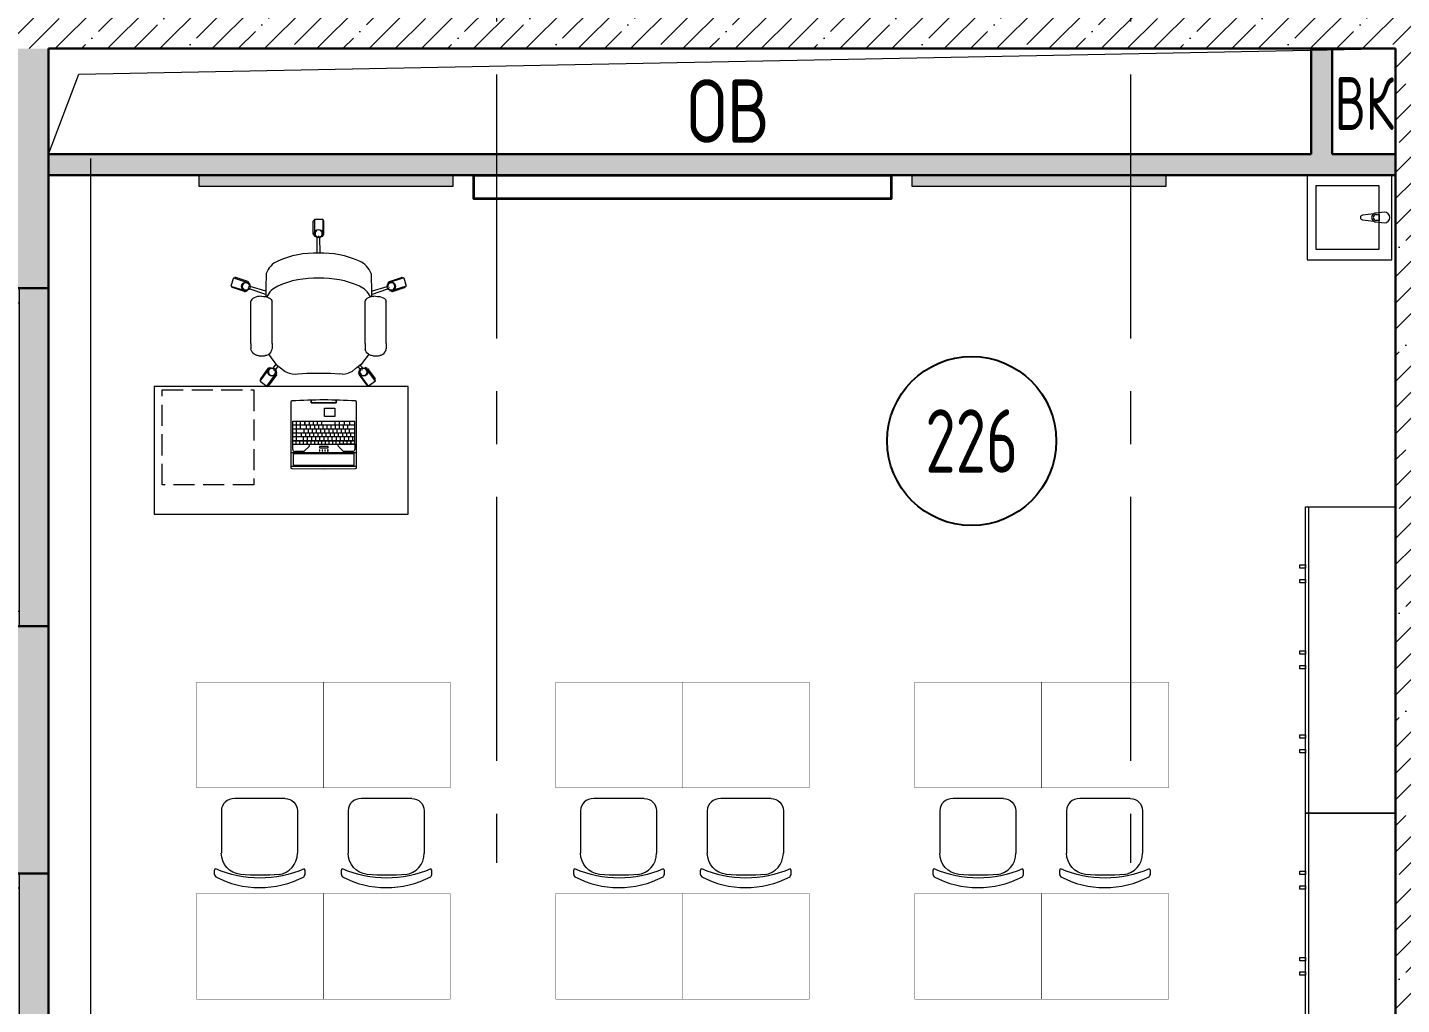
# Model space of a CAD drawing. Header units: millimetres. Extents: x -13407 to 95998, y -2719 to 109387.
# Drawn here: x 6350 to 12853, y 22647 to 27272 of the extents above; entities that cross this region are included whole.
import ezdxf
from ezdxf.enums import TextEntityAlignment as Align

# ---------------------------------------------------------------- set-up
doc = ezdxf.new("R2010")
doc.units = ezdxf.units.MM
doc.linetypes.add('CENTER', pattern=[2, 1.25, -0.25, 0.25, -0.25])
doc.linetypes.add('ГОСТ 2.303 4', pattern=[7, 5, -2, 0])
for name, color, linetype, lineweight in [('АР_Маркер экспликации', 239, 'Continuous', 13), ('АР_Номер помещения', 1, 'Continuous', 25), ('АР_Окна БЛОК', 250, 'Continuous', 13), ('АР_Оси', 193, 'Continuous', 9), ('АР_Перегородки газоблок', 165, 'Continuous', 30), ('АР_Перегородки газоблок_Штрих', 165, 'Continuous', 5), ('АР_Подоконники', 163, 'Continuous', 9), ('АР_Помещения_площадь', 19, 'Continuous', 9), ('АР_Сущ Несущая стена', 202, 'Continuous', 30), ('АР_тонкая линия', 250, 'Continuous', 0), ('АР_Штриховка монолит', 250, 'Continuous', 9), ('Сан.техника', 153, 'Continuous', 9), ('ТХ_мебель передв', 250, 'Continuous', 13), ('ТХ_обор_комп принт', 30, 'Continuous', 13), ('ТХ_ОСНОВНОЙ', 103, 'Continuous', 25)]:
    doc.layers.add(name, color=color, linetype=linetype, lineweight=lineweight)
doc.layers.add('АР_Отверстия', color=251, linetype='Continuous')
doc.layers.get('ТХ_ОСНОВНОЙ').off()
doc.styles.add('ICOCPEUR', font='isocpeur.ttf')
doc.styles.add('ISOCPEUR', font='isocpeur.ttf', dxfattribs={"width": 0.7})
doc.styles.get("Standard").update_dxf_attribs({"font": 'arial.ttf'})

# ---------------------------------------------------------------- blocks, each defined once
blk = doc.blocks.new('*U170')
h = blk.add_hatch(color=253)
h.dxf.hatch_style = 1
h.paths.add_polyline_path([(-1600, 140), (0, 140), (0, -220), (-1600, -220)])
at = {"color": 253, "lineweight": 30}
for p, q in [((-1600, 140), (-1600, -220)), ((0, 140), (0, -220))]:
    blk.add_line(p, q, dxfattribs=at)
at = {"color": 253}
for p, q in [((-1600, 140), (0, 140)), ((-1600, 140), (-1600, 140)), ((-1600, 140), (-1600, 140)), ((0, 140), (0, 140)), ((0, 140), (0, 140)), ((-1600, 0), (0, 0)), ((-1530, 0), (-1530, -70)), ((-1530, -35), (-70, -35)), ((-70, 0), (-70, -70)), ((-1600, -70), (0, -70)), ((0, -220), (-1600, -220))]:
    blk.add_line(p, q, dxfattribs=at)
blk = doc.blocks.new('*U171')
h = blk.add_hatch(color=253)
h.dxf.hatch_style = 1
h.paths.add_polyline_path([(-1600, 140), (0, 140), (0, -220), (-1600, -220)])
at = {"color": 253, "lineweight": 30}
for p, q in [((-1600, 140), (-1600, -220)), ((0, 140), (0, -220))]:
    blk.add_line(p, q, dxfattribs=at)
at = {"color": 253}
for p, q in [((-1600, 140), (0, 140)), ((-1600, 140), (-1600, 140)), ((-1600, 140), (-1600, 140)), ((0, 140), (0, 140)), ((0, 140), (0, 140)), ((-1600, 0), (0, 0)), ((-1530, 0), (-1530, -70)), ((-1530, -35), (-70, -35)), ((-70, 0), (-70, -70)), ((-1600, -70), (0, -70)), ((0, -220), (-1600, -220))]:
    blk.add_line(p, q, dxfattribs=at)
blk = doc.blocks.new('*U374')
at = {"layer": 'АР_Номер помещения', "color": 253}
blk.add_circle((-13416.4, 13317.4), 400, dxfattribs=at)
at = {"layer": 'АР_Номер помещения', "color": 253, "style": 'ISOCPEUR', "width": 0.7}
blk.add_attdef('НОМЕР_ПОМЕЩЕНИЯ', text='', height=300, dxfattribs=at).set_placement((-13416.4, 13317.4), align=Align.MIDDLE_CENTER)
at = {"layer": 'АР_Помещения_площадь', "color": 253, "lineweight": 30, "width": 0.7, "flags": 104}
blk.add_attdef('ИМЯ_ПОМЕЩЕНИЯ', text='', height=100, dxfattribs=at).set_placement((157.6, 1217.1), align=Align.MIDDLE_CENTER)
blk = doc.blocks.new('сан.техника')
at = {"layer": 'Сан.техника', "color": 253, "linetype": 'Continuous', "lineweight": 5}
for p, q in [((-26.6, 167.7), (-79.5, 161.1)), ((-26.6, 167.7), (-79.5, 161.1)), ((-79.5, 138.9), (-26.6, 132.3)), ((-79.5, 138.9), (-26.6, 132.3)), ((24.9, 175), (-17, 171)), ((24.9, 175), (-17, 171)), ((-14.9, 163.6), (0, 163.6)), ((-14.9, 163.6), (0, 163.6)), ((0, 136.4), (-14.9, 136.4)), ((0, 136.4), (-14.9, 136.4)), ((0, 163.6), (0, 136.4)), ((0, 163.6), (0, 136.4)), ((-17, 129), (24.9, 125)), ((-17, 129), (24.9, 125))]:
    blk.add_line(p, q, dxfattribs=at)
for points in [[(59, 350), (-341, 350), (-341, -50), (59, -50)], [(0, 300), (-300.1, 300), (-300.1, 0), (0, 0)], [(0, 300), (-300.1, 300), (-300.1, 0), (0, 0)]]:
    blk.add_lwpolyline(points, close=True, dxfattribs=at)
for centre, radius, start, end in [((-78.1, 150), 11.2, 97.13862, 262.86077), ((-78.1, 150), 11.2, 97.13862, 262.86077), ((-15.1, 150), 21.1, 122.77072, 237.22867), ((-15.1, 150), 21.1, 122.77072, 237.22867), ((-14.9, 150), 13.6, 89.99969, 269.99969), ((-14.9, 150), 13.6, 89.99969, 269.99969), ((-15.1, 150), 21.1, 95.1693, 122.77072), ((-15.1, 150), 21.1, 95.1693, 122.77072), ((-15.1, 150), 21.1, 237.22867, 264.83008), ((-15.1, 150), 21.1, 237.22867, 264.83008), ((24.9, 150), 25, 269.99969, 89.99969), ((24.9, 150), 25, 269.99969, 89.99969)]:
    blk.add_arc(centre, radius, start, end, dxfattribs=at)
blk = doc.blocks.new('СК33 790х830')
at = {"color": 253}
for p, q in [((-25.4, 658.7), (-25.4, 718.7)), ((-20.4, 728.7), (19.6, 728.7)), ((-20.4, 728.7), (-20.4, 648.7)), ((19.6, 728.7), (19.6, 648.7)), ((24.6, 658.7), (24.6, 718.7)), ((-20.4, 648.7), (-16.3, 648.7)), ((-7.5, 567.9), (-6.5, 641.6)), ((-2.4, 648.7), (1.6, 648.7)), ((6.6, 567.9), (5.6, 641.6)), ((15.5, 648.7), (19.6, 648.7)), ((-248.7, 471.7), (-250.3, 402.2)), ((247.8, 471.7), (249.4, 380.4)), ((-403.5, 450.5), (-415.6, 412.4)), ((-415.6, 412.4), (-339.4, 388.1)), ((-350.4, 386.4), (-407.6, 404.6)), ((-403.5, 450.5), (-327.2, 426.2)), ((-335.3, 434), (-392.4, 452.2)), ((-338.1, 392), (-339.4, 388.1)), ((-332.7, 409.1), (-333.9, 405.2)), ((-250.3, 372.2), (-328.7, 398.8)), ((-327.2, 426.2), (-328.5, 422.3)), ((-250.3, 387.2), (-324.8, 410.3)), ((-250.3, 402.2), (-250.3, 398.4)), ((-250.3, 398.4), (-250.3, 380.4)), ((249.4, 387.2), (323.9, 410.3)), ((249.4, 372.2), (327.9, 398.8)), ((402.6, 450.5), (326.4, 426.2)), ((326.4, 426.2), (327.6, 422.3)), ((331.8, 409.1), (333, 405.2)), ((334.4, 434), (391.5, 452.2)), ((337.3, 392), (338.5, 388.1)), ((414.7, 412.4), (338.5, 388.1)), ((349.5, 386.4), (406.7, 404.6)), ((402.6, 450.5), (414.7, 412.4)), ((-319.3, 343.9), (-320.4, 340)), ((-320.4, 140.1), (-320.4, 340)), ((-316.5, 348.5), (-319.3, 343.9)), ((-311.9, 352.8), (-316.5, 348.5)), ((-305.7, 356.6), (-311.9, 352.8)), ((-298.1, 359.7), (-305.7, 356.6)), ((-289.5, 362), (-298.1, 359.7)), ((-289.5, 362), (-289.1, 362.1)), ((-280, 363.5), (-289.1, 362.1)), ((-280, 363.5), (-279.4, 363.5)), ((-270.4, 363.9), (-279.4, 363.5)), ((-270.4, 363.9), (-261.5, 363.5)), ((-261.5, 363.5), (-260.9, 363.5)), ((-260.9, 363.5), (-251.8, 362.1)), ((-251.8, 362.1), (-251.4, 362)), ((-251.4, 362), (-242.8, 359.7)), ((-250.3, 380.4), (-250.3, 369.8)), ((-250.3, 369.8), (-250.3, 361.7)), ((-242.8, 359.7), (-235.2, 356.6)), ((-235.2, 356.6), (-229, 352.8)), ((-229, 352.8), (-224.4, 348.5)), ((-224.4, 348.5), (-221.6, 343.9)), ((-221.6, 343.9), (-220.4, 340)), ((-220.8, 140.1), (-220.4, 340)), ((220.7, 343.9), (219.6, 340)), ((219.6, 140.1), (219.6, 340)), ((223.5, 348.5), (220.7, 343.9)), ((228.1, 352.8), (223.5, 348.5)), ((234.3, 356.6), (228.1, 352.8)), ((241.9, 359.7), (234.3, 356.6)), ((250.5, 362), (241.9, 359.7)), ((249.4, 380.4), (249.4, 369.8)), ((249.4, 369.8), (249.4, 361.7)), ((250.5, 362), (250.9, 362.1)), ((260, 363.5), (250.9, 362.1)), ((260, 363.5), (260.6, 363.5)), ((269.6, 363.9), (260.6, 363.5)), ((269.6, 363.9), (278.5, 363.5)), ((278.5, 363.5), (279.1, 363.5)), ((279.1, 363.5), (288.2, 362.1)), ((288.2, 362.1), (288.6, 362)), ((288.6, 362), (297.2, 359.7)), ((297.2, 359.7), (304.8, 356.6)), ((304.8, 356.6), (311, 352.8)), ((311, 352.8), (315.6, 348.5)), ((315.6, 348.5), (318.4, 343.9)), ((318.4, 343.9), (319.1, 340.1)), ((319.6, 140.1), (319.6, 340)), ((-320.4, 140.1), (-320.4, 131.4)), ((-320.4, 131.4), (-320.4, 122.9)), ((-220.8, 140.1), (-220.8, 131.4)), ((-220.8, 131.4), (-220.8, 122.9)), ((219.6, 140.1), (219.6, 131.4)), ((219.6, 131.4), (219.6, 122.9)), ((319.2, 140.1), (319.2, 131.4)), ((319.2, 131.4), (319.2, 122.9)), ((-320.4, 122.9), (-320.4, 114.9)), ((-319.1, 108.6), (-320.4, 114.9)), ((-318.2, 106.4), (-319.1, 108.6)), ((-315.4, 100.3), (-318.2, 106.4)), ((-310.9, 94.9), (-315.4, 100.3)), ((-304.8, 90.2), (-310.9, 94.9)), ((-302.8, 88.6), (-304.8, 90.2)), ((-295.9, 85.2), (-302.8, 88.6)), ((-293.4, 84.1), (-295.9, 85.2)), ((-289.9, 83.1), (-293.4, 84.1)), ((-283.9, 81.5), (-289.9, 83.1)), ((-281, 80.9), (-283.9, 81.5)), ((-277.7, 80.5), (-281, 80.9)), ((-274.1, 80.3), (-277.7, 80.5)), ((-270.4, 80.2), (-274.1, 80.3)), ((-266.7, 80.3), (-270.4, 80.2)), ((-263.2, 80.5), (-266.7, 80.3)), ((-259.9, 80.9), (-263.2, 80.5)), ((-257, 81.5), (-259.9, 80.9)), ((-257, 81.5), (-251, 83.1)), ((-247.5, 84.1), (-251, 83.1)), ((-245, 85.2), (-247.5, 84.1)), ((-245, 85.2), (-238, 88.6)), ((-236, 90.2), (-238, 88.6)), ((-237.4, 89.1), (-225.3, 73)), ((-236, 90.2), (-230, 94.9)), ((-230, 94.9), (-225.5, 100.3)), ((-225.5, 100.3), (-222.7, 106.4)), ((-225.3, 73), (-202.3, 41.8)), ((-221.8, 108.6), (-222.7, 106.4)), ((-221.8, 108.6), (-220.8, 115)), ((-220.8, 122.9), (-220.8, 115)), ((-220.8, 115), (-220.8, 115)), ((224.6, 72.9), (217.1, 63.1)), ((219.6, 122.9), (219.6, 114.9)), ((219.6, 114.9), (220.2, 113.4)), ((220.9, 108.6), (220.2, 113.4)), ((221.8, 106.4), (220.9, 108.6)), ((224.6, 100.3), (221.8, 106.4)), ((229.1, 94.9), (224.6, 100.3)), ((236.6, 89), (224.6, 72.9)), ((235.2, 90.2), (229.1, 94.9)), ((237.2, 88.6), (235.2, 90.2)), ((244.1, 85.2), (237.2, 88.6)), ((246.6, 84.1), (244.1, 85.2)), ((250.1, 83.1), (246.6, 84.1)), ((256.1, 81.5), (250.1, 83.1)), ((259, 80.9), (256.1, 81.5)), ((262.3, 80.5), (259, 80.9)), ((265.9, 80.3), (262.3, 80.5)), ((269.6, 80.2), (265.9, 80.3)), ((273.3, 80.3), (269.6, 80.2)), ((276.8, 80.5), (273.3, 80.3)), ((280.1, 80.9), (276.8, 80.5)), ((283, 81.5), (280.1, 80.9)), ((283, 81.5), (289, 83.1)), ((292.5, 84.1), (289, 83.1)), ((295, 85.2), (292.5, 84.1)), ((295, 85.2), (302, 88.6)), ((304, 90.2), (302, 88.6)), ((304, 90.2), (310, 94.9)), ((310, 94.9), (314.5, 100.3)), ((314.5, 100.3), (317.3, 106.4)), ((318.2, 108.6), (317.3, 106.4)), ((318.2, 108.6), (319.1, 114.9)), ((319.2, 122.9), (319.2, 114.9)), ((319.2, 115), (319.2, 115)), ((-277.2, -37.6), (-230.1, 27.1)), ((-240.1, 22), (-275.3, -26.6)), ((-244.8, -61.1), (-197.8, 3.6)), ((-230.1, 27.1), (-226.8, 24.7)), ((-215.6, 16.5), (-212.3, 14.2)), ((-202.3, 41.8), (-214.8, 24.6)), ((-192.4, 34.1), (-204.9, 17.4)), ((-202.3, 41.8), (-200.9, 40.2)), ((-201.1, 6), (-197.8, 3.6)), ((-200.9, 40.2), (-180.9, 25.8)), ((-180.9, 25.8), (-161, 10)), ((-161, 10), (-158.5, 8.1)), ((-158.5, 8.1), (-155.5, 6.7)), ((-155.5, 6.7), (-140, -0.5)), ((-55.9, 0), (55.9, 0)), ((55.1, 0), (99.4, -4.1)), ((154.6, 6.7), (139.1, -0.5)), ((154.6, 6.7), (157.6, 8.1)), ((157.6, 8.1), (160.1, 9.9)), ((174.1, 21.2), (160.1, 9.9)), ((180, 25.7), (174.1, 21.2)), ((200, 40.1), (180, 25.7)), ((186.6, 30.4), (196.3, 17.4)), ((192.4, 6), (189.1, 3.6)), ((236.1, -61.1), (189.1, 3.6)), ((196.8, 37.8), (206.1, 24.6)), ((200, 40.1), (201.5, 41.6)), ((217.1, 63.1), (201.5, 41.6)), ((206.9, 16.5), (203.7, 14.2)), ((221.5, 27.1), (218.1, 24.7)), ((268.5, -37.6), (221.5, 27.1)), ((231.4, 22), (266.7, -26.6)), ((-277.2, -37.6), (-244.8, -61.1)), ((-199.6, -7.4), (-234.9, -56)), ((-140, -0.5), (-125, -3.6)), ((-125, -3.6), (-109.6, -4.9)), ((-109.6, -4.9), (-98.7, -4.1)), ((-98.7, -4.1), (-55.1, 0)), ((110.5, -5), (99.4, -4.1)), ((110.5, -5), (125, -3.7)), ((125, -3.7), (139.1, -0.5)), ((190.9, -7.4), (226.2, -56)), ((268.5, -37.6), (236.1, -61.1))]:
    blk.add_line(p, q, dxfattribs=at)
for centre in [(-0.4, 660.7), (-344.7, 410.8), (343.9, 410.8), (-221, 5.7), (212.3, 5.7)]:
    blk.add_circle(centre, 20, dxfattribs=at)
for centre, radius, start, end in [((-20.4, 718.7), 5, 90, 180), ((19.6, 718.7), 5, 0, 90), ((-20.4, 658.7), 5, 180, 270), ((-0.4, 660.7), 17, 279.46232, 260.53768), ((19.6, 658.7), 5, 270, 0), ((-152.2, 436.1), 102.8, 113.66768, 159.76305), ((-15.4, 128.3), 439.7, 88.05526, 113.9054), ((14.5, 128.3), 439.7, 66.0946, 91.94474), ((151.4, 436.1), 102.8, 20.23695, 66.33232), ((-406.1, 409.3), 5, 162.32754, 252.32754), ((-393.9, 447.5), 5, 72.32754, 162.32754), ((-344.7, 410.8), 17, 351.78986, 332.86522), ((-336.8, 429.2), 5, 342.32754, 72.32754), ((-152.2, 317.7), 102.8, 113.66768, 155.39861), ((-15.4, 9.9), 439.7, 88.05526, 113.9054), ((14.5, 9.9), 439.7, 66.0946, 91.94474), ((151.4, 317.7), 102.8, 24.60139, 66.33232), ((343.9, 410.8), 17, 207.13478, 188.21014), ((335.9, 429.2), 5, 107.67246, 197.67246), ((393, 447.5), 5, 17.67246, 107.67246), ((405.2, 409.3), 5, 287.67246, 17.67246), ((-348.9, 391.1), 5, 252.32754, 342.32754), ((348, 391.1), 5, 197.67246, 287.67246), ((-236, 19), 5, 54, 144), ((-221, 5.7), 17, 63.46232, 44.53768), ((212.3, 5.7), 17, 135.46232, 116.53768), ((227.3, 19), 5, 36, 126), ((-271.3, -29.5), 5, 144, 234), ((-238.9, -53), 5, 234, 324), ((-203.6, -4.5), 5, 324, 54), ((195, -4.5), 5, 126, 216), ((230.2, -53), 5, 216, 306), ((262.6, -29.5), 5, 306, 36)]:
    blk.add_arc(centre, radius, start, end, dxfattribs=at)
blk = doc.blocks.new('laptop')
at = {"color": 253}
for p, q in [((0, 325.7), (-150.3, 324.5)), ((0, 325.7), (-150.3, 324.5)), ((150.3, 324.5), (0, 325.7)), ((150.3, 324.5), (0, 325.7)), ((-150.3, 324.5), (-155, 323.2)), ((-150.3, 324.5), (-155, 323.2)), ((-155, 323.2), (-155, 9.7)), ((-155, 323.2), (-155, 9.7)), ((-150.3, 312.7), (-155, 311.4)), ((0, 313.9), (-150.3, 312.7)), ((-143, 308.8), (-140, 309.5)), ((-143, 253.6), (-143, 308.8)), ((-140, 309.5), (140, 309.5)), ((150.3, 312.7), (0, 313.9)), ((140, 309.5), (143, 308.8)), ((143, 308.8), (143, 253.6)), ((155, 323.2), (150.3, 324.5)), ((155, 323.2), (150.3, 324.5)), ((155, 311.4), (150.3, 312.7)), ((155, 9.7), (155, 323.2)), ((155, 9.7), (155, 323.2)), ((155, 248), (-155, 248)), ((-147, 210), (-147, 234)), ((-147, 210), (-147, 100)), ((147, 210), (-147, 210)), ((-147, 210), (-71.6, 210)), ((-140, 252.9), (-143, 253.6)), ((140, 252.9), (-140, 252.9)), ((-137, 244), (-95.6, 244)), ((-130, 210), (-130, 194.2)), ((-127.5, 210), (-127.5, 194.2)), ((-110.5, 210), (-110.5, 194.2)), ((-93.5, 210), (-93.5, 194.2)), ((-68, 218.5), (-92, 242.5)), ((-76.5, 210), (-76.5, 194.2)), ((-59.5, 210), (-59.5, 194.2)), ((-42.5, 210), (-42.5, 194.2)), ((-25.5, 210), (-25.5, 194.2)), ((-18.5, 241.8), (-20.5, 241.8)), ((-20.5, 241.8), (-20.5, 236.8)), ((-20.5, 236.8), (-18.5, 236.8)), ((-20.5, 226), (-20.5, 220.4)), ((20.5, 226), (-20.5, 226)), ((-20.5, 220.4), (20.5, 220.4)), ((-18.5, 236.8), (-18.5, 241.8)), ((-8.5, 210), (-8.5, 194.2)), ((-5.5, 241.8), (-7.5, 241.8)), ((-7.5, 241.8), (-7.5, 236.8)), ((-7.5, 236.8), (-5.5, 236.8)), ((-5.5, 236.8), (-5.5, 241.8)), ((7.5, 241.8), (5.5, 241.8)), ((5.5, 241.8), (5.5, 236.8)), ((5.5, 236.8), (7.5, 236.8)), ((7.5, 236.8), (7.5, 241.8)), ((8.5, 210), (8.5, 194.2)), ((20.5, 241.8), (18.5, 241.8)), ((18.5, 241.8), (18.5, 236.8)), ((18.5, 236.8), (20.5, 236.8)), ((20.5, 236.8), (20.5, 241.8)), ((20.5, 220.4), (20.5, 226)), ((25.5, 210), (25.5, 194.2)), ((42.5, 210), (42.5, 194.2)), ((59.5, 210), (59.5, 194.2)), ((68, 218.5), (92, 242.5)), ((68.8, 210), (68.8, 211.3)), ((68.8, 210), (68.8, 211.3)), ((147, 210), (68.8, 210)), ((76.5, 210), (76.5, 194.2)), ((79, 210), (79, 194.2)), ((95.6, 244), (137, 244)), ((96, 210), (96, 194.2)), ((113, 210), (113, 194.2)), ((130, 210), (130, 194.2)), ((143, 253.6), (140, 252.9)), ((147, 234), (147, 210)), ((147, 210), (147, 100)), ((-130, 194.2), (-147, 194.2)), ((147, 191.7), (-147, 191.7)), ((147, 173.3), (-147, 173.3)), ((147, 155), (-147, 155)), ((147, 136.7), (-147, 136.7)), ((-138, 191.7), (-138, 173.3)), ((-129, 173.3), (-129, 155)), ((76.5, 194.2), (-127.5, 194.2)), ((-122.5, 155), (-122.5, 136.7)), ((-118.5, 191.7), (-118.5, 173.3)), ((-113.5, 136.7), (-113.5, 118.3)), ((-109.5, 173.3), (-109.5, 155)), ((-103, 155), (-103, 136.7)), ((-99, 191.7), (-99, 173.3)), ((-94, 136.7), (-94, 118.3)), ((-90, 173.3), (-90, 155)), ((-83.5, 155), (-83.5, 136.7)), ((-79.5, 191.7), (-79.5, 173.3)), ((-74.5, 136.7), (-74.5, 118.3)), ((-70.5, 173.3), (-70.5, 155)), ((-64, 155), (-64, 136.7)), ((-60, 191.7), (-60, 173.3)), ((-55, 136.7), (-55, 118.3)), ((-51, 173.3), (-51, 155)), ((-44.5, 155), (-44.5, 136.7)), ((-40.5, 191.7), (-40.5, 173.3)), ((-35.5, 136.7), (-35.5, 118.3)), ((-31.5, 173.3), (-31.5, 155)), ((-25, 155), (-25, 136.7)), ((-21, 191.7), (-21, 173.3)), ((-16, 136.7), (-16, 118.3)), ((-12, 173.3), (-12, 155)), ((-5.5, 155), (-5.5, 136.7)), ((-1.5, 191.7), (-1.5, 173.3)), ((3.5, 136.7), (3.5, 118.3)), ((7.5, 173.3), (7.5, 155)), ((14, 155), (14, 136.7)), ((18, 191.7), (18, 173.3)), ((23, 136.7), (23, 118.3)), ((27, 173.3), (27, 155)), ((33.5, 155), (33.5, 136.7)), ((37.5, 191.7), (37.5, 173.3)), ((42.5, 136.7), (42.5, 118.3)), ((46.5, 173.3), (46.5, 155)), ((53, 155), (53, 136.7)), ((57, 191.7), (57, 173.3)), ((62, 136.7), (62, 118.3)), ((66, 173.3), (66, 155)), ((72.5, 155), (72.5, 136.7)), ((76.5, 191.7), (76.5, 173.3)), ((147, 194.2), (79, 194.2)), ((81.5, 136.7), (81.5, 118.3)), ((85.5, 173.3), (85.5, 155)), ((92, 155), (92, 136.7)), ((96, 191.7), (96, 173.3)), ((105, 173.3), (105, 155)), ((109.5, 136.7), (109.5, 100)), ((129, 191.7), (129, 100)), ((147, 118.3), (-147, 118.3)), ((147, 100), (-147, 100)), ((-122.7, 118.3), (-122.7, 100)), ((-98.3, 118.3), (-98.3, 100)), ((-74, 118.3), (-74, 100)), ((-54.5, 118.3), (-54.5, 100)), ((9.5, 118.3), (9.5, 100)), ((29, 118.3), (29, 100)), ((48.5, 118.3), (48.5, 100)), ((68, 118.3), (68, 100)), ((87.5, 118.3), (87.5, 100)), ((90, 118.3), (90, 100)), ((-155, 9.7), (-154.5, 7.6)), ((-154.5, 7.6), (-152.4, 5.3)), ((-152.4, 5.3), (-150.3, 4.7)), ((-150.3, 4.7), (0, 0)), ((-59, 14), (-59, 0.7)), ((59, 14), (-59, 14)), ((-59, 0.7), (-59, 14)), ((-59, 14), (59, 14)), ((0, 0), (150.3, 4.7)), ((59, 0.7), (59, 14)), ((59, 14), (59, 0.7)), ((150.3, 4.7), (153.2, 5.9)), ((153.2, 5.9), (154.7, 7.9)), ((154.7, 7.9), (155, 9.7))]:
    blk.add_line(p, q, dxfattribs=at)
blk.add_lwpolyline([(-51.9, 78.7), (-4, 78.7), (-4, 39.2), (-51.9, 39.2)], close=True, dxfattribs=at)
for centre, radius, start, end in [((-137, 234), 10, 90, 180), ((-95.6, 239), 5, 45, 90), ((-71.6, 215), 5, 270, 45), ((71.6, 215), 5, 135, 236.11751), ((95.6, 239), 5, 90, 135), ((137, 234), 10, 0, 90), ((-150, 9.7), 5, 180, 266.41668), ((0, 2405), 2405, 266.41668, 273.58332), ((150, 9.7), 5, 273.58332, 0)]:
    blk.add_arc(centre, radius, start, end, dxfattribs=at)
blk = doc.blocks.new('стол учителя комп класс')
at = {"color": 253, "ltscale": 250.120383}
blk.add_lwpolyline([(0, 0), (1201.8, 0), (1201.8, 603.5), (0, 603.5)], close=True, dxfattribs=at)
at = {"color": 253, "linetype": 'ГОСТ 2.303 4', "ltscale": 20}
blk.add_lwpolyline([(37.1, 587.7), (471.2, 587.7), (471.2, 137.6), (37.1, 137.6)], close=True, dxfattribs=at)
at = {"color": 253}
blk.add_blockref('СК33 790х830', (778.2, 667.1), dxfattribs=at)
at = {"color": 253, "rotation": 180}
blk.add_blockref('laptop', (802.1, 540), dxfattribs=at)
blk = doc.blocks.new('тумба под доской')
at = {"color": 253}
for points in [[(-1450.6, -426.2), (0, -426.2), (0, 0), (-1450.6, 0)], [(-1164.7, -452.7), (-1148.9, -452.7), (-1148.9, -426.2), (-1164.7, -426.2)], [(-1095.9, -452.7), (-1080, -452.7), (-1080, -426.2), (-1095.9, -426.2)], [(-767.7, -452.7), (-751.8, -452.7), (-751.8, -426.2), (-767.7, -426.2)], [(-698.8, -452.7), (-683, -452.7), (-683, -426.2), (-698.8, -426.2)], [(-360, -452.7), (-344.1, -452.7), (-344.1, -426.2), (-360, -426.2)], [(-291.2, -452.7), (-275.3, -452.7), (-275.3, -426.2), (-291.2, -426.2)]]:
    blk.add_lwpolyline(points, close=True, dxfattribs=at)
blk.add_lwpolyline([(-1450.6, -410.3), (0, -410.3)], dxfattribs=at)
blk = doc.blocks.new('Стул ученический регулируемый по высоте №3-№5')
at = {"layer": 'ТХ_мебель передв', "color": 253}
for p, q in [((256528.1, -152863.8), (256729.2, -152863.8)), ((256829.7, -152832), (256808.6, -152832)), ((256469.9, -153165.4), (256469.9, -152927.3)), ((256528.1, -153223.6), (256729.2, -153223.6)), ((256808.6, -153260.7), (256803.3, -153255.4)), ((256829.7, -153260.7), (256808.6, -153260.7))]:
    blk.add_line(p, q, dxfattribs=at)
for centre, radius, start, end in [((256727.7, -152966.5), 102.8, 7.11426, 89.18754), ((256324.8, -153046.3), 522.2, 336.40284, 23.59716), ((255751.7, -153045.8), 1082, 355.06125, 4.88057), ((256528.6, -153164.9), 58.7, 180.48556, 269.51741)]:
    blk.add_arc(centre, radius, start, end, dxfattribs=at)
for points in [[(256469.9, -152927.3), (256469.9, -152890.2), (256496.4, -152863.8), (256528.1, -152863.8)], [(256803.3, -152837.3), (256803.3, -152832), (256803.3, -152832), (256808.6, -152832)], [(256829.7, -152832), (256835, -152832), (256835, -152832), (256840.3, -152837.3)], [(256840.3, -152837.3), (256909.1, -152964.3), (256909.1, -153123.1), (256840.3, -153255.4)], [(256829.7, -153133.7), (256824.5, -153186.6), (256782.1, -153223.6), (256729.2, -153223.6)], [(256840.3, -153255.4), (256835, -153255.4), (256835, -153260.7), (256829.7, -153260.7)]]:
    blk.add_open_spline(points, degree=3, dxfattribs=at)
blk = doc.blocks.new('Стол ученический одноместный с возможностью объединения для групповых занятий регулируемый по высоте №3-№5')
at = {"layer": 'ТХ_мебель передв', "color": 253, "const_width": 2}
blk.add_lwpolyline([(251153.5, -153941.9), (251153.5, -154541.9), (250653.5, -154541.9), (250653.5, -153941.9)], close=True, dxfattribs=at)

msp = doc.modelspace()

# ---------------------------------------------------------------- hatches: boundary and pattern name
at = {"layer": 'АР_Перегородки газоблок_Штрих', "ltscale": 100}
h = msp.add_hatch(dxfattribs=at)
h.set_pattern_fill('AR-CONC', color=253, scale=30)
h.set_pattern_definition([(50, (76865.7, -55413.48), (215.17805, -18.82564), [22.5, -247.5]), (355, (76865.7, -55413.48), (-41.6254, 225.65764), [18, -198]), (100.45144, (76883.63, -55415.05), (173.55265, 206.832), [19.12206, -210.34263]), (46.1842, (76865.7, -55353.48), (320.1724, -49.6558), [33.75, -371.25]), (96.63564, (76892.38, -55357.62), (280.3986, 292.2356), [28.6831, -315.5141]), (351.18416, (76865.7, -55353.5), (280.3986, 292.2356), [27, -297]), (21, (76895.7, -55368.48), (179.07212, -120.78567), [22.5, -247.5]), (326, (76895.7, -55368.48), (72.9946, 217.545), [18, -198]), (71.45144, (76910.62, -55378.55), (252.0667, 96.75935), [19.12206, -210.34263]), (37.5, (76865.7, -55413.48), (3.647957, 99.868156), [0, -195.6, 0, -201, 0, -198.75]), (7.5, (76865.7, -55413.48), (78.92086, 118.32351), [0, -114.6, 0, -191.1, 0, -75.75]), (327.5, (76798.8, -55413.48), (160.14673, -6.76646), [0, -75, 0, -234, 0, -310.5]), (317.5, (76768.8, -55413.48), (174.95585, 30.0315), [0, -97.5, 0, -155.4, 0, -220.5])])
h.paths.add_polyline_path([(12825.3, 26672.6), (12525, 26672.6), (12525, 27168.5), (12425, 27167.2), (12425, 26672.6), (6450, 26672.6), (6450, 26572.2), (12825, 26573), (12824.6, 26552.6)])
at = {"layer": 'АР_Штриховка монолит', "ltscale": 100}
h = msp.add_hatch(dxfattribs=at)
h.set_pattern_fill('ANSI35', color=253, scale=700)
h.set_pattern_definition([(45, (-938746.6, 75605.79), (-123.743687, 123.743687), []), (45, (-938622.85, 75605.79), (-123.743687, 123.743687), [218.75, -43.75, 0, -43.75])])
h.paths.add_polyline_path([(6450, 27172.2), (12825, 27172.2), (12825, 19623.5), (13025, 19623.5), (13025, 27172.2), (16865, 27172.2), (16865, 27372.2), (6250, 27372.2), (6250, 27172.2), (6450, 27172.2)])
h = msp.add_hatch(dxfattribs=at)
h.set_pattern_fill('ANSI35', color=253, scale=700)
h.set_pattern_definition([(45, (-951587.81, 109892.1), (-123.743687, 123.743687), []), (45, (-951464.07, 109892.1), (-123.743687, 123.743687), [218.75, -43.75, 0, -43.75])])
h.paths.add_polyline_path([(6449.9, 27172.2), (6249.9, 27172.2), (6249.9, 9502.2), (-100, 9502.2), (-100, 9302.2), (100, 9302.2), (6250, 9302.2), (6250, 8176.4), (6550, 8176.4), (6550, 9502.2), (6450, 9502.2)])
at = {"layer": 'ТХ_мебель передв', "transparency": 33554508}
h = msp.add_hatch(color=253, dxfattribs=at)
h.dxf.hatch_style = 1
h.paths.add_polyline_path([(8362.6, 26519.6), (8362.6, 26572.6), (7162.9, 26572.6), (7162.9, 26519.6)])
h = msp.add_hatch(color=253, dxfattribs=at)
h.dxf.hatch_style = 1
h.paths.add_polyline_path([(10537.4, 26572.6), (10537.4, 26519.6), (11737.4, 26519.6), (11737.4, 26572.6)])

# ---------------------------------------------------------------- linework, layer by layer
at = {"layer": 'АР_Оси', "color": 253, "linetype": 'CENTER', "ltscale": 1000}
for p, q in [((8569.9, 79049.7), (8569.9, 23317.3)), ((11569.9, 79049.7), (11569.9, 23317.3))]:
    msp.add_line(p, q, dxfattribs=at)
at = {"layer": 'АР_Перегородки газоблок', "color": 253, "ltscale": 100}
for p, q in [((12425, 27167.2), (12425, 26672.6)), ((12525, 27168.5), (12525, 26672.6)), ((12525, 26672.6), (12825, 26672.6)), ((12825, 26672.6), (12825, 26572.6)), ((12425, 26572.6), (12425, 26572.6)), ((12825, 26572.6), (12425, 26572.6))]:
    msp.add_line(p, q, dxfattribs=at)
for points in [[(12425, 26672.6), (6450, 26672.6)], [(12825, 26672.6), (12525, 26672.6)], [(12825, 26572.6), (6450, 26572.6)]]:
    msp.add_lwpolyline(points, dxfattribs=at)
at = {"layer": 'АР_Подоконники', "color": 253, "ltscale": 100}
msp.add_line((6650, 17514.2), (6650, 26652.6), dxfattribs=at)
at = {"layer": 'АР_Сущ Несущая стена', "color": 253, "ltscale": 100}
for p, q in [((6450, 9502.2), (6450, 27172.2)), ((6450, 27172.2), (12825, 27172.2)), ((12825, 19623.5), (12825, 27172.2))]:
    msp.add_line(p, q, dxfattribs=at)
at = {"layer": 'АР_тонкая линия', "color": 253, "ltscale": 100}
msp.add_lwpolyline([(6450, 26672.6), (6593.8, 27051.5), (12825, 27172.2)], dxfattribs=at)
at = {"layer": 'ТХ_мебель передв', "color": 253}
for points in [[(8362.6, 26572.6), (8362.6, 26519.6), (7162.9, 26519.6), (7162.9, 26572.6)], [(11737.4, 26572.6), (11737.4, 26519.6), (10537.4, 26519.6), (10537.4, 26572.6)]]:
    msp.add_lwpolyline(points, close=True, dxfattribs=at)
at = {"layer": 'ТХ_обор_комп принт', "color": 253, "lineweight": 35}
msp.add_lwpolyline([(10437.4, 26572.6), (10437.4, 26461.3), (8462.6, 26461.3), (8462.6, 26572.6)], close=True, dxfattribs=at)

# ---------------------------------------------------------------- block references
at = {"layer": 'АР_Маркер экспликации', "color": 253}
ref = msp.add_blockref('*U374', (24235.1, 11997.1), dxfattribs=at)
ref.add_attrib('НОМЕР_ПОМЕЩЕНИЯ', '226', dxfattribs={"layer": 'АР_Номер помещения', "color": 253, "height": 300, "style": 'ISOCPEUR', "width": 0.7}).set_placement((10818.7, 25314.5), align=Align.MIDDLE_CENTER)
at = {"layer": 'АР_Окна БЛОК', "color": 253, "rotation": 270}
for name, p in [('*U171', (6310, 24437.2)), ('*U170', (6310, 21667.2))]:
    msp.add_blockref(name, p, dxfattribs=at)
at = {"layer": 'Сан.техника', "color": 253}
msp.add_blockref('сан.техника', (12747.7, 26222.6), dxfattribs=at)
at = {"layer": 'ТХ_мебель передв', "color": 253, "ltscale": 250.120383}
msp.add_blockref('стол учителя комп класс', (6950, 24968.7), dxfattribs=at)
at = {"layer": 'ТХ_мебель передв', "color": 253, "xscale": -1}
for name, p, rotation in [('тумба под доской', (12825, 25003.3), 270), ('Стул ученический регулируемый по высоте №3-№5', (-145596.3, 280092), 90), ('Стул ученический регулируемый по высоте №3-№5', (-144996.3, 280092), 90), ('Стул ученический регулируемый по высоте №3-№5', (-143896.3, 280092), 90), ('Стул ученический регулируемый по высоте №3-№5', (-143296.3, 280092), 90), ('Стул ученический регулируемый по высоте №3-№5', (-142196.3, 280092), 90), ('Стул ученический регулируемый по высоте №3-№5', (-141596.3, 280092), 90), ('тумба под доской', (12825, 23552.7), 270)]:
    msp.add_blockref(name, p, dxfattribs=dict(at, rotation=rotation))
at = {"layer": 'ТХ_ОСНОВНОЙ', "color": 253, "xscale": -1, "rotation": 90}
for p in [(-146791.9, 274825.7), (-146191.9, 274825.7), (-145091.9, 274825.7), (-144491.9, 274825.7), (-143391.9, 274825.7), (-142791.9, 274825.7), (-146791.9, 273825.7), (-146191.9, 273825.7), (-145091.9, 273825.7), (-144491.9, 273825.7), (-143391.9, 273825.7), (-142791.9, 273825.7)]:
    msp.add_blockref('Стол ученический одноместный с возможностью объединения для групповых занятий регулируемый по высоте №3-№5', p, dxfattribs=at)

# ---------------------------------------------------------------- texts
at = {"layer": 'АР_Отверстия', "color": 253, "ltscale": 100, "attachment_point": 5, "line_spacing_factor": 0.7, "style": 'ICOCPEUR'}
for s, insert, char_height in [('\\A1;{\\W0.8;ОВ}', (9666.1, 26876.2), 300), ('\\A1;{\\W0.7;ВК}', (12676.7, 26912), 250)]:
    msp.add_mtext(s, dxfattribs=dict(at, insert=insert, char_height=char_height))

doc.saveas('drawing.dxf')
